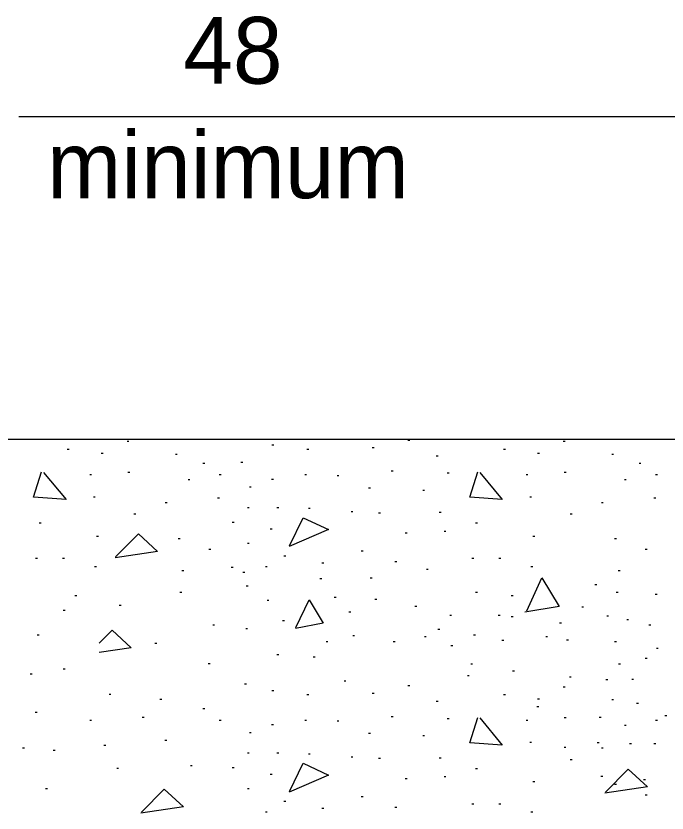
# Model space of a CAD drawing. Extents: x 0 to 2.83, y 0 to 1.83.
# Drawn here: x 0.7903 to 0.8985, y 0.4912 to 0.6235 of the extents above; entities that cross this region are included whole.
import ezdxf

# ---------------------------------------------------------------- set-up
doc = ezdxf.new("R2010")
doc.units = 0
doc.layers.add('RD_Pr_Roadway_Dimensions', color=7, linetype='Continuous')
doc.layers.add('SH_General_Details', color=7, linetype='Continuous')

msp = doc.modelspace()

# ---------------------------------------------------------------- linework, layer by layer
at = {"layer": 'RD_Pr_Roadway_Dimensions'}
msp.add_line((0.99795, 0.60674), (0.79083, 0.60674), dxfattribs=at)
at = {"layer": 'SH_General_Details'}
for p, q in [((0.62559, 0.55325), (0.99795, 0.55325)), ((0.85545, 0.5531), (0.85577, 0.5531)), ((0.80878, 0.5529), (0.80909, 0.5529)), ((0.83285, 0.55229), (0.83317, 0.55229)), ((0.84953, 0.55188), (0.84985, 0.55188)), ((0.88125, 0.5529), (0.88157, 0.5529)), ((0.79884, 0.5516), (0.79916, 0.5516)), ((0.80449, 0.55092), (0.80481, 0.55092)), ((0.81681, 0.55079), (0.81713, 0.55079)), ((0.83864, 0.5516), (0.83896, 0.5516)), ((0.86015, 0.55051), (0.86047, 0.55051)), ((0.87132, 0.5516), (0.87163, 0.5516)), ((0.87697, 0.55092), (0.87728, 0.55092)), ((0.88929, 0.55079), (0.8896, 0.55079)), ((0.82137, 0.54929), (0.82169, 0.54929)), ((0.8277, 0.54943), (0.82802, 0.54943)), ((0.89385, 0.54929), (0.89416, 0.54929)), ((0.80891, 0.54779), (0.80923, 0.54779)), ((0.85266, 0.548), (0.85298, 0.548)), ((0.88139, 0.54779), (0.88171, 0.54779)), ((0.80258, 0.54738), (0.8029, 0.54738)), ((0.81892, 0.54657), (0.81924, 0.54657)), ((0.8241, 0.54738), (0.82441, 0.54738)), ((0.83279, 0.54663), (0.8331, 0.54663)), ((0.8383, 0.54738), (0.83862, 0.54738)), ((0.84368, 0.54725), (0.84399, 0.54725)), ((0.86199, 0.54766), (0.86231, 0.54766)), ((0.87506, 0.54738), (0.87538, 0.54738)), ((0.8914, 0.54657), (0.89171, 0.54657)), ((0.89657, 0.54738), (0.89689, 0.54738)), ((0.82911, 0.54534), (0.82943, 0.54534)), ((0.84892, 0.5452), (0.84924, 0.5452)), ((0.8579, 0.5448), (0.85822, 0.5448)), ((0.8032, 0.54371), (0.80351, 0.54371)), ((0.81511, 0.54275), (0.81543, 0.54275)), ((0.82382, 0.5435), (0.82414, 0.5435)), ((0.87567, 0.54371), (0.87599, 0.54371)), ((0.88759, 0.54275), (0.8879, 0.54275)), ((0.8963, 0.5435), (0.89662, 0.5435)), ((0.82877, 0.54194), (0.82909, 0.54194)), ((0.83367, 0.54194), (0.83399, 0.54194)), ((0.83891, 0.5418), (0.83923, 0.5418)), ((0.84599, 0.54126), (0.84631, 0.54126)), ((0.80994, 0.54085), (0.81025, 0.54085)), ((0.85055, 0.54105), (0.85087, 0.54105)), ((0.86063, 0.54112), (0.86094, 0.54112)), ((0.88241, 0.54085), (0.88273, 0.54085)), ((0.79421, 0.53935), (0.79453, 0.53935)), ((0.82627, 0.53949), (0.82659, 0.53949)), ((0.86669, 0.53935), (0.867, 0.53935)), ((0.83258, 0.5384), (0.8329, 0.5384)), ((0.85498, 0.53772), (0.8553, 0.53772)), ((0.86144, 0.53799), (0.86176, 0.53799)), ((0.80374, 0.53717), (0.80406, 0.53717)), ((0.81729, 0.53676), (0.81761, 0.53676)), ((0.82877, 0.53601), (0.82909, 0.53601)), ((0.87622, 0.53717), (0.87653, 0.53717)), ((0.88976, 0.53676), (0.89008, 0.53676)), ((0.82239, 0.53499), (0.82271, 0.53499)), ((0.84769, 0.53472), (0.84801, 0.53472)), ((0.89487, 0.53499), (0.89519, 0.53499)), ((0.7936, 0.5335), (0.79392, 0.5335)), ((0.79809, 0.5335), (0.79841, 0.5335)), ((0.83483, 0.53391), (0.83515, 0.53391)), ((0.86607, 0.5335), (0.86639, 0.5335)), ((0.87057, 0.5335), (0.87088, 0.5335)), ((0.8034, 0.53214), (0.80372, 0.53214)), ((0.82607, 0.532), (0.82639, 0.532)), ((0.83177, 0.53214), (0.83208, 0.53214)), ((0.84116, 0.53275), (0.84148, 0.53275)), ((0.85328, 0.53295), (0.85359, 0.53295)), ((0.87588, 0.53214), (0.87619, 0.53214)), ((0.8179, 0.53145), (0.81822, 0.53145)), ((0.82802, 0.53118), (0.82834, 0.53118)), ((0.85852, 0.53166), (0.85883, 0.53166)), ((0.89038, 0.53145), (0.89069, 0.53145)), ((0.84082, 0.53012), (0.84114, 0.53012)), ((0.84919, 0.53023), (0.84951, 0.53023)), ((0.82857, 0.52889), (0.82888, 0.52889)), ((0.8865, 0.52916), (0.88681, 0.52916)), ((0.80013, 0.52733), (0.80045, 0.52733)), ((0.81756, 0.52787), (0.81788, 0.52787)), ((0.8432, 0.52705), (0.84352, 0.52705)), ((0.84994, 0.52671), (0.85026, 0.52671)), ((0.86669, 0.52787), (0.867, 0.52787)), ((0.87261, 0.52733), (0.87293, 0.52733)), ((0.89004, 0.52787), (0.89035, 0.52787)), ((0.8965, 0.52753), (0.89682, 0.52753)), ((0.80749, 0.52573), (0.8078, 0.52573)), ((0.83204, 0.52651), (0.83235, 0.52651)), ((0.85661, 0.52556), (0.85693, 0.52556)), ((0.88432, 0.52542), (0.88463, 0.52542)), ((0.79819, 0.52488), (0.79851, 0.52488)), ((0.84565, 0.5246), (0.84597, 0.5246)), ((0.8624, 0.52406), (0.86271, 0.52406)), ((0.87043, 0.52406), (0.87075, 0.52406)), ((0.83462, 0.52317), (0.83494, 0.52317)), ((0.87262, 0.52381), (0.87293, 0.52381)), ((0.88063, 0.52278), (0.88095, 0.52278)), ((0.88847, 0.52392), (0.88879, 0.52392)), ((0.89179, 0.52333), (0.89211, 0.52333)), ((0.82301, 0.52242), (0.82332, 0.52242)), ((0.8285, 0.52181), (0.82881, 0.52181)), ((0.86043, 0.5217), (0.86075, 0.5217)), ((0.89548, 0.52242), (0.8958, 0.52242)), ((0.79387, 0.52079), (0.79419, 0.52079)), ((0.84627, 0.52065), (0.84658, 0.52065)), ((0.85818, 0.52052), (0.85849, 0.52052)), ((0.86635, 0.52079), (0.86666, 0.52079)), ((0.87833, 0.52052), (0.87864, 0.52052)), ((0.8134, 0.51938), (0.81372, 0.51938)), ((0.84184, 0.5197), (0.84216, 0.5197)), ((0.853, 0.5197), (0.85332, 0.5197)), ((0.8626, 0.51902), (0.86292, 0.51902)), ((0.87104, 0.51991), (0.87136, 0.51991)), ((0.8818, 0.51997), (0.88212, 0.51997)), ((0.88976, 0.5197), (0.89008, 0.5197)), ((0.83367, 0.51752), (0.83399, 0.51752)), ((0.89671, 0.51854), (0.89702, 0.51854)), ((0.83973, 0.51711), (0.84005, 0.51711)), ((0.89486, 0.51693), (0.89517, 0.51693)), ((0.79819, 0.51516), (0.79851, 0.51516)), ((0.82227, 0.516), (0.82259, 0.516)), ((0.86588, 0.51598), (0.86619, 0.51598)), ((0.87282, 0.51482), (0.87314, 0.51482)), ((0.89043, 0.51598), (0.89075, 0.51598)), ((0.7927, 0.51431), (0.79302, 0.51431)), ((0.86533, 0.51405), (0.86564, 0.51405)), ((0.88226, 0.5138), (0.88258, 0.5138)), ((0.88832, 0.51339), (0.88864, 0.51339)), ((0.89262, 0.51344), (0.89294, 0.51344)), ((0.82829, 0.51262), (0.82861, 0.51262)), ((0.84484, 0.51317), (0.84515, 0.51317)), ((0.85545, 0.51235), (0.85577, 0.51235)), ((0.88125, 0.51215), (0.88157, 0.51215)), ((0.8058, 0.51093), (0.80612, 0.51093)), ((0.83285, 0.51153), (0.83317, 0.51153)), ((0.83864, 0.51085), (0.83896, 0.51085)), ((0.84953, 0.51112), (0.84985, 0.51112)), ((0.87132, 0.51085), (0.87163, 0.51085)), ((0.81425, 0.51008), (0.81456, 0.51008)), ((0.86015, 0.50976), (0.86047, 0.50976)), ((0.87697, 0.51017), (0.87728, 0.51017)), ((0.88929, 0.51004), (0.8896, 0.51004)), ((0.89343, 0.50944), (0.89374, 0.50944)), ((0.82137, 0.50854), (0.82169, 0.50854)), ((0.87688, 0.5089), (0.8772, 0.5089)), ((0.79355, 0.50797), (0.79386, 0.50797)), ((0.81129, 0.50712), (0.81161, 0.50712)), ((0.85266, 0.50724), (0.85298, 0.50724)), ((0.86199, 0.5069), (0.86231, 0.5069)), ((0.88139, 0.50704), (0.88171, 0.50704)), ((0.88723, 0.50713), (0.88755, 0.50713)), ((0.89812, 0.5074), (0.89844, 0.5074)), ((0.80258, 0.50663), (0.8029, 0.50663)), ((0.8241, 0.50663), (0.82441, 0.50663)), ((0.83279, 0.50588), (0.8331, 0.50588)), ((0.8383, 0.50663), (0.83862, 0.50663)), ((0.84368, 0.5065), (0.84399, 0.5065)), ((0.87506, 0.50663), (0.87538, 0.50663)), ((0.8914, 0.50581), (0.89171, 0.50581)), ((0.89657, 0.50663), (0.89689, 0.50663)), ((0.82911, 0.50459), (0.82943, 0.50459)), ((0.84892, 0.50445), (0.84924, 0.50445)), ((0.81509, 0.50332), (0.81541, 0.50332)), ((0.8579, 0.50405), (0.85822, 0.50405)), ((0.87567, 0.50296), (0.87599, 0.50296)), ((0.88689, 0.50291), (0.88721, 0.50291)), ((0.79143, 0.50205), (0.79175, 0.50205)), ((0.7965, 0.50163), (0.79682, 0.50163)), ((0.80495, 0.50247), (0.80527, 0.50247)), ((0.88138, 0.50216), (0.88169, 0.50216)), ((0.88759, 0.502), (0.8879, 0.502)), ((0.89227, 0.50277), (0.89259, 0.50277)), ((0.8963, 0.50275), (0.89662, 0.50275)), ((0.82877, 0.50119), (0.82909, 0.50119)), ((0.83367, 0.50119), (0.83399, 0.50119)), ((0.83891, 0.50105), (0.83923, 0.50105)), ((0.84599, 0.50051), (0.84631, 0.50051)), ((0.85055, 0.5003), (0.85087, 0.5003)), ((0.86063, 0.50037), (0.86094, 0.50037)), ((0.81932, 0.49909), (0.81963, 0.49909)), ((0.88241, 0.5001), (0.88273, 0.5001)), ((0.80707, 0.49867), (0.80738, 0.49867)), ((0.82627, 0.49874), (0.82659, 0.49874)), ((0.83258, 0.49765), (0.8329, 0.49765)), ((0.86669, 0.4986), (0.867, 0.4986)), ((0.85498, 0.49696), (0.8553, 0.49696)), ((0.86144, 0.49724), (0.86176, 0.49724)), ((0.87622, 0.49642), (0.87653, 0.49642)), ((0.8875, 0.49733), (0.88782, 0.49733)), ((0.89458, 0.49678), (0.8949, 0.49678)), ((0.79524, 0.49529), (0.79555, 0.49529)), ((0.82877, 0.49526), (0.82909, 0.49526)), ((0.88976, 0.49601), (0.89008, 0.49601)), ((0.84769, 0.49397), (0.84801, 0.49397)), ((0.89487, 0.49424), (0.89519, 0.49424)), ((0.83483, 0.49315), (0.83515, 0.49315)), ((0.85328, 0.4922), (0.85359, 0.4922)), ((0.86607, 0.49275), (0.86639, 0.49275)), ((0.87057, 0.49275), (0.87088, 0.49275)), ((0.83177, 0.49138), (0.83208, 0.49138)), ((0.84116, 0.492), (0.84148, 0.492)), ((0.87588, 0.49138), (0.87619, 0.49138))]:
    msp.add_line(p, q, dxfattribs=at)
for points in [[(0.79492, 0.54775), (0.79865, 0.54323), (0.79326, 0.54363), (0.7946, 0.54783)], [(0.8674, 0.54775), (0.87112, 0.54323), (0.86573, 0.54363), (0.86708, 0.54783)], [(0.83576, 0.53554), (0.83806, 0.54022), (0.84227, 0.53824), (0.83571, 0.53544)], [(0.80689, 0.53372), (0.8107, 0.53752), (0.81387, 0.53459), (0.80682, 0.53356)], [(0.87517, 0.52476), (0.8777, 0.53023), (0.88056, 0.52547), (0.87485, 0.52452)], [(0.8368, 0.52198), (0.83902, 0.52658), (0.84139, 0.5227), (0.83675, 0.52182)], [(0.80416, 0.51941), (0.80629, 0.52154), (0.80946, 0.51861), (0.80416, 0.51783)], [(0.8674, 0.507), (0.87112, 0.50248), (0.86573, 0.50288), (0.86708, 0.50708)], [(0.83576, 0.49479), (0.83806, 0.49947), (0.84227, 0.49749), (0.83571, 0.49469)], [(0.88824, 0.49466), (0.89205, 0.49846), (0.89522, 0.49553), (0.88817, 0.4945)], [(0.81117, 0.49136), (0.81497, 0.49516), (0.81815, 0.49223), (0.8111, 0.4912)]]:
    msp.add_lwpolyline(points, dxfattribs=at)

# ---------------------------------------------------------------- texts
at = {"layer": 'RD_Pr_Roadway_Dimensions'}
for s, p in [('48', (0.81813, 0.61226)), ('minimum', (0.79549, 0.59326))]:
    msp.add_text(s, height=0.011083, dxfattribs=at).set_placement(p)
at = {"layer": 'SH_General_Details'}
msp.add_text('215.098', height=0.0000132, dxfattribs=at).set_placement((0.82763, 0.60675))

doc.saveas('drawing.dxf')
